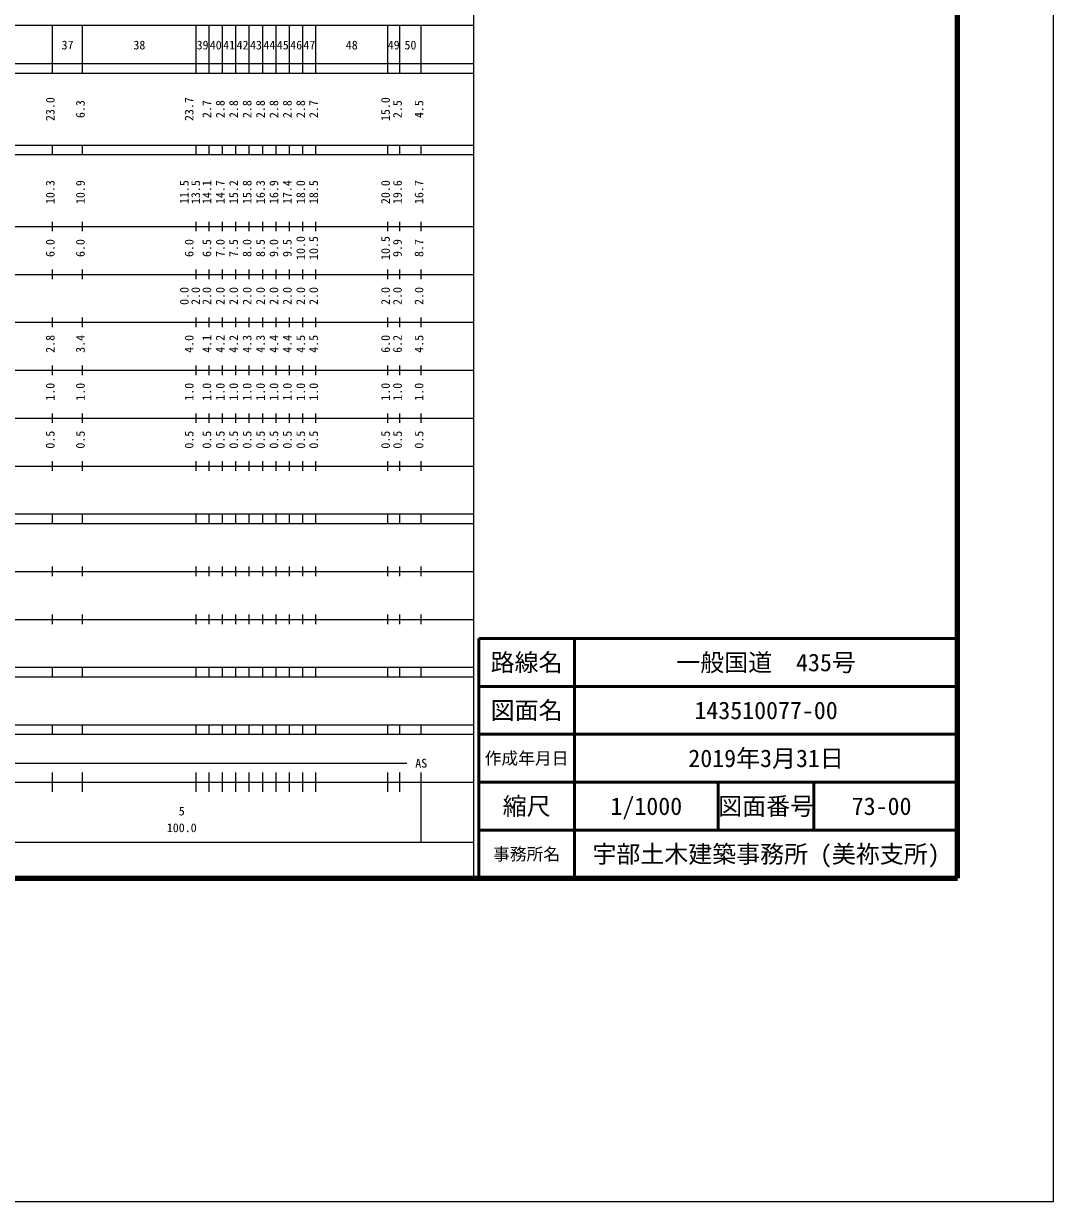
# Model space of a CAD drawing. Units: millimetres on the paper, enlarged 1000 times. Extents: x 0 to 700000, y -47500 to 447500.
# Drawn here: x 484972 to 700000, y -47500 to 198357 of the extents above; entities that cross this region are included whole.
import ezdxf
from ezdxf.enums import TextEntityAlignment as Align

# ---------------------------------------------------------------- set-up
doc = ezdxf.new("R2010")
doc.units = ezdxf.units.MM
doc.header["$LTSCALE"] = 1000
doc.layers.add('作業レイヤ1', color=7, linetype='Continuous', lineweight=13)
doc.layers.add('作業ﾚｲﾔ1', color=7, linetype='Continuous', lineweight=25)
doc.styles.add('ＭＳ ゴシック', font='')
doc.styles.get('ＭＳ ゴシック').set_extended_font_data('MS Gothic')

msp = doc.modelspace()

# ---------------------------------------------------------------- linework, layer by layer
at = {"layer": '作業レイヤ1'}
msp.add_lwpolyline([(0, -47500), (700000, -47500), (700000, 447500), (0, 447500)], close=True, dxfattribs=at)
at = {"layer": '作業ﾚｲﾔ1', "lineweight": 140}
for p, q in [((680000, 20000), (680000, 380000)), ((40000, 20000), (680000, 20000))]:
    msp.add_line(p, q, dxfattribs=at)
at = {"layer": '作業ﾚｲﾔ1'}
for p, q in [((579000, 20000), (579000, 370000)), ((68000, 198000), (579000, 198000)), ((491000, 188000), (491000, 198000)), ((497300, 188000), (497300, 198000)), ((521000, 188000), (521000, 198000)), ((523700, 188000), (523700, 198000)), ((526500, 188000), (526500, 198000)), ((529300, 188000), (529300, 198000)), ((532100, 188000), (532100, 198000)), ((534900, 188000), (534900, 198000)), ((537700, 188000), (537700, 198000)), ((540500, 188000), (540500, 198000)), ((543300, 188000), (543300, 198000)), ((546000, 188000), (546000, 198000)), ((561000, 188000), (561000, 198000)), ((563500, 188000), (563500, 198000)), ((568000, 188000), (568000, 198000)), ((40000, 190000), (579000, 190000)), ((40000, 188000), (579000, 188000)), ((40000, 173000), (579000, 173000)), ((491000, 171000), (491000, 173000)), ((497300, 171000), (497300, 173000)), ((521000, 171000), (521000, 173000)), ((523700, 171000), (523700, 173000)), ((526500, 171000), (526500, 173000)), ((529300, 171000), (529300, 173000)), ((532100, 171000), (532100, 173000)), ((534900, 171000), (534900, 173000)), ((537700, 171000), (537700, 173000)), ((540500, 171000), (540500, 173000)), ((543300, 171000), (543300, 173000)), ((546000, 171000), (546000, 173000)), ((561000, 171000), (561000, 173000)), ((563500, 171000), (563500, 173000)), ((568000, 171000), (568000, 173000)), ((40000, 171000), (579000, 171000)), ((40000, 156000), (579000, 156000)), ((491000, 155000), (491000, 157000)), ((497300, 155000), (497300, 157000)), ((521000, 155000), (521000, 157000)), ((523700, 155000), (523700, 157000)), ((526500, 155000), (526500, 157000)), ((529300, 155000), (529300, 157000)), ((532100, 155000), (532100, 157000)), ((534900, 155000), (534900, 157000)), ((537700, 155000), (537700, 157000)), ((540500, 155000), (540500, 157000)), ((543300, 155000), (543300, 157000)), ((546000, 155000), (546000, 157000)), ((561000, 155000), (561000, 157000)), ((563500, 155000), (563500, 157000)), ((568000, 155000), (568000, 157000)), ((46000, 146000), (579000, 146000)), ((491000, 145000), (491000, 147000)), ((497300, 145000), (497300, 147000)), ((521000, 145000), (521000, 147000)), ((523700, 145000), (523700, 147000)), ((526500, 145000), (526500, 147000)), ((529300, 145000), (529300, 147000)), ((532100, 145000), (532100, 147000)), ((534900, 145000), (534900, 147000)), ((537700, 145000), (537700, 147000)), ((540500, 145000), (540500, 147000)), ((543300, 145000), (543300, 147000)), ((546000, 145000), (546000, 147000)), ((561000, 145000), (561000, 147000)), ((563500, 145000), (563500, 147000)), ((568000, 145000), (568000, 147000)), ((52000, 136000), (579000, 136000)), ((491000, 135000), (491000, 137000)), ((497300, 135000), (497300, 137000)), ((521000, 135000), (521000, 137000)), ((523700, 135000), (523700, 137000)), ((526500, 135000), (526500, 137000)), ((529300, 135000), (529300, 137000)), ((532100, 135000), (532100, 137000)), ((534900, 135000), (534900, 137000)), ((537700, 135000), (537700, 137000)), ((540500, 135000), (540500, 137000)), ((543300, 135000), (543300, 137000)), ((546000, 135000), (546000, 137000)), ((561000, 135000), (561000, 137000)), ((563500, 135000), (563500, 137000)), ((568000, 135000), (568000, 137000)), ((46000, 126000), (579000, 126000)), ((491000, 125000), (491000, 127000)), ((497300, 125000), (497300, 127000)), ((521000, 125000), (521000, 127000)), ((523700, 125000), (523700, 127000)), ((526500, 125000), (526500, 127000)), ((529300, 125000), (529300, 127000)), ((532100, 125000), (532100, 127000)), ((534900, 125000), (534900, 127000)), ((537700, 125000), (537700, 127000)), ((540500, 125000), (540500, 127000)), ((543300, 125000), (543300, 127000)), ((546000, 125000), (546000, 127000)), ((561000, 125000), (561000, 127000)), ((563500, 125000), (563500, 127000)), ((568000, 125000), (568000, 127000)), ((52000, 116000), (579000, 116000)), ((491000, 115000), (491000, 117000)), ((497300, 115000), (497300, 117000)), ((521000, 115000), (521000, 117000)), ((523700, 115000), (523700, 117000)), ((526500, 115000), (526500, 117000)), ((529300, 115000), (529300, 117000)), ((532100, 115000), (532100, 117000)), ((534900, 115000), (534900, 117000)), ((537700, 115000), (537700, 117000)), ((540500, 115000), (540500, 117000)), ((543300, 115000), (543300, 117000)), ((546000, 115000), (546000, 117000)), ((561000, 115000), (561000, 117000)), ((563500, 115000), (563500, 117000)), ((568000, 115000), (568000, 117000)), ((46000, 106000), (579000, 106000)), ((491000, 105000), (491000, 107000)), ((497300, 105000), (497300, 107000)), ((521000, 105000), (521000, 107000)), ((523700, 105000), (523700, 107000)), ((526500, 105000), (526500, 107000)), ((529300, 105000), (529300, 107000)), ((532100, 105000), (532100, 107000)), ((534900, 105000), (534900, 107000)), ((537700, 105000), (537700, 107000)), ((540500, 105000), (540500, 107000)), ((543300, 105000), (543300, 107000)), ((546000, 105000), (546000, 107000)), ((561000, 105000), (561000, 107000)), ((563500, 105000), (563500, 107000)), ((568000, 105000), (568000, 107000)), ((40000, 96000), (579000, 96000)), ((491000, 94000), (491000, 96000)), ((497300, 94000), (497300, 96000)), ((521000, 94000), (521000, 96000)), ((523700, 94000), (523700, 96000)), ((526500, 94000), (526500, 96000)), ((529300, 94000), (529300, 96000)), ((532100, 94000), (532100, 96000)), ((534900, 94000), (534900, 96000)), ((537700, 94000), (537700, 96000)), ((540500, 94000), (540500, 96000)), ((543300, 94000), (543300, 96000)), ((546000, 94000), (546000, 96000)), ((561000, 94000), (561000, 96000)), ((563500, 94000), (563500, 96000)), ((568000, 94000), (568000, 96000)), ((40000, 94000), (579000, 94000)), ((49000, 84000), (579000, 84000)), ((491000, 83000), (491000, 85000)), ((497300, 83000), (497300, 85000)), ((521000, 83000), (521000, 85000)), ((523700, 83000), (523700, 85000)), ((526500, 83000), (526500, 85000)), ((529300, 83000), (529300, 85000)), ((532100, 83000), (532100, 85000)), ((534900, 83000), (534900, 85000)), ((537700, 83000), (537700, 85000)), ((540500, 83000), (540500, 85000)), ((543300, 83000), (543300, 85000)), ((546000, 83000), (546000, 85000)), ((561000, 83000), (561000, 85000)), ((563500, 83000), (563500, 85000)), ((568000, 83000), (568000, 85000)), ((40000, 74000), (579000, 74000)), ((491000, 73000), (491000, 75000)), ((497300, 73000), (497300, 75000)), ((521000, 73000), (521000, 75000)), ((523700, 73000), (523700, 75000)), ((526500, 73000), (526500, 75000)), ((529300, 73000), (529300, 75000)), ((532100, 73000), (532100, 75000)), ((534900, 73000), (534900, 75000)), ((537700, 73000), (537700, 75000)), ((540500, 73000), (540500, 75000)), ((543300, 73000), (543300, 75000)), ((546000, 73000), (546000, 75000)), ((561000, 73000), (561000, 75000)), ((563500, 73000), (563500, 75000)), ((568000, 73000), (568000, 75000)), ((40000, 64000), (579000, 64000)), ((491000, 62000), (491000, 64000)), ((497300, 62000), (497300, 64000)), ((521000, 62000), (521000, 64000)), ((523700, 62000), (523700, 64000)), ((526500, 62000), (526500, 64000)), ((529300, 62000), (529300, 64000)), ((532100, 62000), (532100, 64000)), ((534900, 62000), (534900, 64000)), ((537700, 62000), (537700, 64000)), ((540500, 62000), (540500, 64000)), ((543300, 62000), (543300, 64000)), ((546000, 62000), (546000, 64000)), ((561000, 62000), (561000, 64000)), ((563500, 62000), (563500, 64000)), ((568000, 62000), (568000, 64000)), ((40000, 62000), (579000, 62000)), ((40000, 52000), (579000, 52000)), ((491000, 50000), (491000, 52000)), ((497300, 50000), (497300, 52000)), ((521000, 50000), (521000, 52000)), ((523700, 50000), (523700, 52000)), ((526500, 50000), (526500, 52000)), ((529300, 50000), (529300, 52000)), ((532100, 50000), (532100, 52000)), ((534900, 50000), (534900, 52000)), ((537700, 50000), (537700, 52000)), ((540500, 50000), (540500, 52000)), ((543300, 50000), (543300, 52000)), ((546000, 50000), (546000, 52000)), ((561000, 50000), (561000, 52000)), ((563500, 50000), (563500, 52000)), ((568000, 50000), (568000, 52000)), ((40000, 50000), (579000, 50000)), ((71000, 44000), (565000, 44000)), ((491000, 38000), (491000, 42000)), ((497300, 38000), (497300, 42000)), ((521000, 38000), (521000, 42000)), ((523700, 38000), (523700, 42000)), ((526500, 38000), (526500, 42000)), ((529300, 38000), (529300, 42000)), ((532100, 38000), (532100, 42000)), ((534900, 38000), (534900, 42000)), ((537700, 38000), (537700, 42000)), ((540500, 38000), (540500, 42000)), ((543300, 38000), (543300, 42000)), ((546000, 38000), (546000, 42000)), ((561000, 38000), (561000, 42000)), ((563500, 38000), (563500, 42000)), ((568000, 27500), (568000, 42000)), ((40000, 40000), (579000, 40000)), ((68000, 27500), (579000, 27500))]:
    msp.add_line(p, q, dxfattribs=at)
at = {"layer": '作業ﾚｲﾔ1', "lineweight": 50}
for p, q in [((680000, 70000), (580000, 70000)), ((580000, 70000), (580000, 20000)), ((600000, 70000), (600000, 20000)), ((680000, 60000), (580000, 60000)), ((680000, 50000), (580000, 50000)), ((680000, 40000), (580000, 40000)), ((630000, 40000), (630000, 30000)), ((650000, 40000), (650000, 30000)), ((680000, 30000), (580000, 30000))]:
    msp.add_line(p, q, dxfattribs=at)

# ---------------------------------------------------------------- texts
at = {"layer": '作業ﾚｲﾔ1', "style": 'ＭＳ ゴシック'}
for s, p in [('37', (494150, 192405)), ('38', (509150, 192405)), ('39', (522350, 192405)), ('40', (525100, 192405)), ('41', (527900, 192405)), ('42', (530700, 192405)), ('43', (533500, 192405)), ('44', (536300, 192405)), ('45', (539100, 192405)), ('46', (541900, 192405)), ('47', (544650, 192405)), ('48', (553500, 192405)), ('49', (562250, 192405)), ('50', (565750, 192405)), ('AS', (568000, 42500)), ('5', (518000, 32523)), ('100.0', (518000, 29033))]:
    msp.add_text(s, height=1833, dxfattribs=at).set_placement(p, align=Align.BOTTOM_CENTER)
for s, p in [('23.0', (492000, 180500)), ('6.3', (498300, 180500)), ('23.7', (521000, 180500)), ('2.7', (524700, 180500)), ('2.8', (527500, 180500)), ('2.8', (530300, 180500)), ('2.8', (533100, 180500)), ('2.8', (535900, 180500)), ('2.8', (538700, 180500)), ('2.8', (541500, 180500)), ('2.8', (544300, 180500)), ('2.7', (547000, 180500)), ('15.0', (562000, 180500)), ('2.5', (564500, 180500)), ('4.5', (569000, 180500)), ('10.3', (492000, 163174)), ('10.9', (498300, 163174)), ('11.5', (520000, 163174)), ('13.5', (522370, 163174)), ('14.1', (524700, 163174)), ('14.7', (527500, 163174)), ('15.2', (530300, 163174)), ('15.8', (533100, 163174)), ('16.3', (535900, 163174)), ('16.9', (538700, 163174)), ('17.4', (541500, 163174)), ('18.0', (544300, 163174)), ('18.5', (547000, 163174)), ('20.0', (562000, 163174)), ('19.6', (564500, 163174)), ('16.7', (569000, 163174)), ('6.0', (492000, 151500)), ('6.0', (498300, 151500)), ('6.0', (521000, 151500)), ('6.5', (524700, 151500)), ('7.0', (527500, 151500)), ('7.5', (530300, 151500)), ('8.0', (533100, 151500)), ('8.5', (535900, 151500)), ('9.0', (538700, 151500)), ('9.5', (541500, 151500)), ('10.0', (544300, 151500)), ('10.5', (547000, 151500)), ('10.5', (562000, 151500)), ('9.9', (564500, 151500)), ('8.7', (569000, 151500)), ('0.0', (520000, 141500)), ('2.0', (522370, 141500)), ('2.0', (524700, 141500)), ('2.0', (527500, 141500)), ('2.0', (530300, 141500)), ('2.0', (533100, 141500)), ('2.0', (535900, 141500)), ('2.0', (538700, 141500)), ('2.0', (541500, 141500)), ('2.0', (544300, 141500)), ('2.0', (547000, 141500)), ('2.0', (562000, 141500)), ('2.0', (564500, 141500)), ('2.0', (569000, 141500)), ('2.8', (492000, 131500)), ('3.4', (498300, 131500)), ('4.0', (521000, 131500)), ('4.1', (524700, 131500)), ('4.2', (527500, 131500)), ('4.2', (530300, 131500)), ('4.3', (533100, 131500)), ('4.3', (535900, 131500)), ('4.4', (538700, 131500)), ('4.4', (541500, 131500)), ('4.5', (544300, 131500)), ('4.5', (547000, 131500)), ('6.0', (562000, 131500)), ('6.2', (564500, 131500)), ('4.5', (569000, 131500)), ('1.0', (492000, 121500)), ('1.0', (498300, 121500)), ('1.0', (521000, 121500)), ('1.0', (524700, 121500)), ('1.0', (527500, 121500)), ('1.0', (530300, 121500)), ('1.0', (533100, 121500)), ('1.0', (535900, 121500)), ('1.0', (538700, 121500)), ('1.0', (541500, 121500)), ('1.0', (544300, 121500)), ('1.0', (547000, 121500)), ('1.0', (562000, 121500)), ('1.0', (564500, 121500)), ('1.0', (569000, 121500)), ('0.5', (492000, 111500)), ('0.5', (498300, 111500)), ('0.5', (521000, 111500)), ('0.5', (524700, 111500)), ('0.5', (527500, 111500)), ('0.5', (530300, 111500)), ('0.5', (533100, 111500)), ('0.5', (535900, 111500)), ('0.5', (538700, 111500)), ('0.5', (541500, 111500)), ('0.5', (544300, 111500)), ('0.5', (547000, 111500)), ('0.5', (562000, 111500)), ('0.5', (564500, 111500)), ('0.5', (569000, 111500))]:
    msp.add_text(s, height=1833, rotation=90, dxfattribs=at).set_placement(p, align=Align.BOTTOM_CENTER)
for s, height, p in [('路線名', 3666, (590000, 65000)), ('路線名', 3666, (590000, 65000)), ('一般国道\u3000435号', 3666, (640000, 65000)), ('図面名', 3666, (590000, 55000)), ('図面名', 3666, (590000, 55000)), ('143510077-00', 3666, (640000, 55000)), ('2019年3月31日', 3666, (640000, 45000)), ('作成年月日', 2566, (590000, 45000)), ('作成年月日', 2566, (590000, 45000)), ('縮尺', 3666, (590000, 35000)), ('縮尺', 3666, (590000, 35000)), ('1/1000', 3666, (615000, 35000)), ('図面番号', 3666, (640000, 35000)), ('図面番号', 3666, (640000, 35000)), ('73-00', 3666, (664125, 35000)), ('宇部土木建築事務所 (美祢支所)', 3666, (640000, 25000)), ('事務所名', 2566, (590000, 25000)), ('事務所名', 2566, (590000, 25000))]:
    msp.add_text(s, height=height, dxfattribs=at).set_placement(p, align=Align.MIDDLE_CENTER)

doc.saveas('drawing.dxf')
